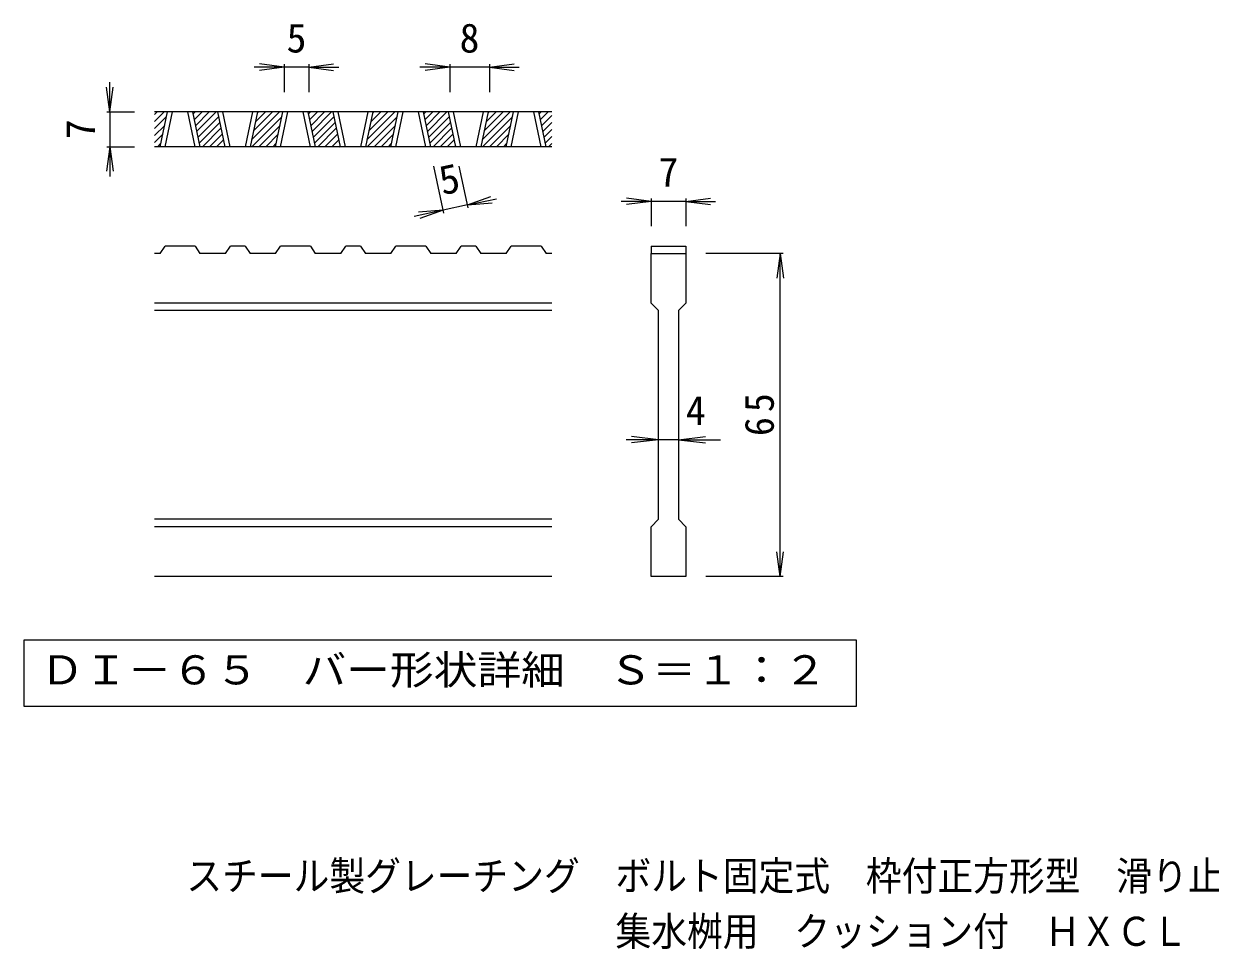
# Model space of a CAD drawing. Units: millimetres on the paper, enlarged 6 times, with parts at other scales. Extents: x -1001 to 962, y -827 to 816.
# Drawn here: x -610 to 107, y -827 to -268 of the extents above; entities that cross this region are included whole.
import ezdxf
from ezdxf.enums import TextEntityAlignment as Align

# ---------------------------------------------------------------- set-up
doc = ezdxf.new("R2010")
doc.units = ezdxf.units.MM
doc.header["$LTSCALE"] = 6
doc.layers.add('D-0', color=3, linetype='Continuous', lineweight=9)
doc.layers.add('D-4', color=7, linetype='Continuous', lineweight=9)
doc.layers.add('F-5_F-5ﾚｲﾔ', color=2, linetype='Continuous')
doc.styles.add('ＭＳ ゴシック', font='')
doc.styles.get('ＭＳ ゴシック').set_extended_font_data('MS Gothic')

msp = doc.modelspace()

# ---------------------------------------------------------------- linework, layer by layer
at = {"layer": 'D-0'}
for p, q in [((-290.867, -321.723), (-530.867, -321.723)), ((-530.867, -323.307), (-529.282, -321.723)), ((-530.867, -327.55), (-525.04, -321.723)), ((-527.426, -342.723), (-522.932, -321.723)), ((-524.426, -342.723), (-519.932, -321.723)), ((-510.932, -321.723), (-506.438, -342.723)), ((-507.932, -321.723), (-503.438, -342.723)), ((-507.639, -323.09), (-506.272, -321.723)), ((-506.891, -326.584), (-502.03, -321.723)), ((-506.143, -330.079), (-497.787, -321.723)), ((-505.396, -333.574), (-493.544, -321.723)), ((-488.098, -342.723), (-492.592, -321.723)), ((-485.098, -342.723), (-489.592, -321.723)), ((-471.604, -321.723), (-476.098, -342.723)), ((-468.592, -321.723), (-473.086, -342.723)), ((-472.195, -338.557), (-455.36, -321.723)), ((-471.04, -333.159), (-459.603, -321.723)), ((-469.884, -327.761), (-463.846, -321.723)), ((-468.729, -322.364), (-468.088, -321.723)), ((-457.747, -342.723), (-453.253, -321.723)), ((-454.747, -342.723), (-450.253, -321.723)), ((-441.253, -321.723), (-436.759, -342.723)), ((-438.253, -321.723), (-433.759, -342.723)), ((-437.96, -323.09), (-436.593, -321.723)), ((-437.212, -326.584), (-432.35, -321.723)), ((-436.464, -330.079), (-428.108, -321.723)), ((-435.716, -333.574), (-423.865, -321.723)), ((-418.419, -342.723), (-422.913, -321.723)), ((-415.419, -342.723), (-419.913, -321.723)), ((-401.925, -321.723), (-406.419, -342.723)), ((-398.913, -321.723), (-403.407, -342.723)), ((-402.515, -338.557), (-385.681, -321.723)), ((-401.36, -333.159), (-389.924, -321.723)), ((-400.205, -327.761), (-394.167, -321.723)), ((-399.05, -322.364), (-398.409, -321.723)), ((-388.067, -342.723), (-383.573, -321.723)), ((-385.067, -342.723), (-380.573, -321.723)), ((-371.573, -321.723), (-367.079, -342.723)), ((-368.573, -321.723), (-364.079, -342.723)), ((-368.281, -323.09), (-366.914, -321.723)), ((-367.533, -326.584), (-362.671, -321.723)), ((-366.785, -330.079), (-358.428, -321.723)), ((-366.037, -333.574), (-354.186, -321.723)), ((-348.74, -342.723), (-353.234, -321.723)), ((-345.74, -342.723), (-350.234, -321.723)), ((-332.246, -321.723), (-336.74, -342.723)), ((-329.234, -321.723), (-333.728, -342.723)), ((-332.836, -338.557), (-316.002, -321.723)), ((-331.681, -333.159), (-320.245, -321.723)), ((-330.526, -327.761), (-324.487, -321.723)), ((-329.371, -322.364), (-328.73, -321.723)), ((-318.388, -342.723), (-313.894, -321.723)), ((-315.388, -342.723), (-310.894, -321.723)), ((-301.894, -321.723), (-297.4, -342.723)), ((-298.894, -321.723), (-294.4, -342.723)), ((-298.602, -323.09), (-297.234, -321.723)), ((-297.854, -326.584), (-292.992, -321.723)), ((-530.867, -331.792), (-523.513, -324.439)), ((-504.648, -337.069), (-492.012, -324.433)), ((-503.9, -340.564), (-491.264, -327.928)), ((-472.118, -342.723), (-453.834, -324.439)), ((-434.969, -337.069), (-422.333, -324.433)), ((-434.221, -340.564), (-421.585, -327.928)), ((-402.439, -342.723), (-384.155, -324.439)), ((-365.289, -337.069), (-352.654, -324.433)), ((-364.541, -340.564), (-351.906, -327.928)), ((-332.76, -342.723), (-314.475, -324.439)), ((-297.106, -330.079), (-290.867, -323.84)), ((-296.358, -333.574), (-290.867, -328.083)), ((-530.867, -336.035), (-524.668, -329.836)), ((-530.867, -340.278), (-525.823, -335.234)), ((-501.817, -342.723), (-490.516, -331.423)), ((-497.574, -342.723), (-489.769, -334.917)), ((-467.875, -342.723), (-454.989, -329.836)), ((-463.633, -342.723), (-456.144, -335.234)), ((-432.137, -342.723), (-420.837, -331.423)), ((-427.895, -342.723), (-420.089, -334.917)), ((-398.196, -342.723), (-385.31, -329.836)), ((-393.954, -342.723), (-386.465, -335.234)), ((-362.458, -342.723), (-351.158, -331.423)), ((-358.215, -342.723), (-350.41, -334.917)), ((-328.517, -342.723), (-315.63, -329.836)), ((-324.274, -342.723), (-316.785, -335.234)), ((-295.61, -337.069), (-290.867, -332.326)), ((-294.862, -340.564), (-290.867, -336.568)), ((-290.867, -342.723), (-530.867, -342.723)), ((-529.069, -342.723), (-526.978, -340.632)), ((-493.331, -342.723), (-489.021, -338.412)), ((-489.089, -342.723), (-488.273, -341.907)), ((-459.39, -342.723), (-457.299, -340.632)), ((-423.652, -342.723), (-419.341, -338.412)), ((-419.409, -342.723), (-418.594, -341.907)), ((-389.711, -342.723), (-387.62, -340.632)), ((-353.973, -342.723), (-349.662, -338.412)), ((-349.73, -342.723), (-348.914, -341.907)), ((-320.032, -342.723), (-317.941, -340.632)), ((-292.779, -342.723), (-290.867, -340.811)), ((-527.374, -407.222), (-530.867, -407.222)), ((-527.374, -407.222), (-524.374, -402.723)), ((-506.386, -402.723), (-524.374, -402.723)), ((-506.386, -402.723), (-503.386, -407.222)), ((-488.046, -407.222), (-503.386, -407.222)), ((-488.046, -407.222), (-485.046, -402.723)), ((-476.046, -402.723), (-485.046, -402.723)), ((-476.046, -402.723), (-473.034, -407.222)), ((-457.694, -407.222), (-473.034, -407.222)), ((-457.694, -407.222), (-454.694, -402.723)), ((-436.706, -402.723), (-454.694, -402.723)), ((-436.706, -402.723), (-433.706, -407.222)), ((-418.367, -407.222), (-433.706, -407.222)), ((-418.367, -407.222), (-415.367, -402.723)), ((-406.367, -402.723), (-415.367, -402.723)), ((-406.367, -402.723), (-403.355, -407.222)), ((-388.015, -407.222), (-403.355, -407.222)), ((-388.015, -407.222), (-385.015, -402.723)), ((-367.027, -402.723), (-385.015, -402.723)), ((-367.027, -402.723), (-364.027, -407.222)), ((-348.688, -407.222), (-364.027, -407.222)), ((-348.688, -407.222), (-345.688, -402.723)), ((-336.688, -402.723), (-345.688, -402.723)), ((-336.688, -402.723), (-333.676, -407.222)), ((-318.336, -407.222), (-333.676, -407.222)), ((-318.336, -407.222), (-315.336, -402.723)), ((-297.348, -402.723), (-315.336, -402.723)), ((-297.348, -402.723), (-294.348, -407.222)), ((-290.867, -407.222), (-294.348, -407.222)), ((-230.867, -402.723), (-230.867, -407.222)), ((-230.867, -407.222), (-209.867, -407.222)), ((-230.867, -437.222), (-230.867, -407.222)), ((-209.867, -407.222), (-209.867, -437.222)), ((-290.867, -437.222), (-530.867, -437.222)), ((-230.867, -437.222), (-226.367, -441.722)), ((-214.367, -441.722), (-209.867, -437.222)), ((-290.867, -441.722), (-530.867, -441.722)), ((-226.367, -567.723), (-226.367, -441.722)), ((-214.367, -441.722), (-214.367, -567.723)), ((-290.867, -567.723), (-530.867, -567.723)), ((-290.867, -572.223), (-530.867, -572.223)), ((-230.867, -572.223), (-226.367, -567.723)), ((-230.867, -602.223), (-230.867, -572.223)), ((-214.367, -567.723), (-209.867, -572.223)), ((-209.867, -572.223), (-209.867, -602.223)), ((-290.867, -602.223), (-530.867, -602.223)), ((-209.867, -602.223), (-230.867, -602.223))]:
    msp.add_line(p, q, dxfattribs=at)
msp.add_lwpolyline([(-230.867, -402.723), (-209.867, -402.723), (-209.867, -407.222)], dxfattribs=at)
at = {"layer": 'D-0', "color": 7}
msp.add_lwpolyline([(-609.859, -640.831), (-609.859, -680.702), (-106.875, -680.702), (-106.875, -640.831)], close=True, dxfattribs=at)
at = {"layer": 'D-4'}
for p, q in [((-452.567, -294.723), (-467.439, -292.765)), ((-452.567, -292.923), (-452.567, -309.723)), ((-437.567, -294.723), (-422.696, -292.765)), ((-437.567, -292.923), (-437.567, -309.723)), ((-352.549, -294.723), (-367.42, -292.765)), ((-352.549, -292.923), (-352.549, -309.723)), ((-328.549, -294.723), (-313.677, -292.765)), ((-328.549, -292.923), (-328.549, -309.723)), ((-452.567, -294.723), (-470.567, -294.723)), ((-452.567, -294.723), (-467.439, -296.681)), ((-437.567, -294.723), (-452.567, -294.723)), ((-437.567, -294.723), (-422.696, -296.681)), ((-437.567, -294.723), (-419.567, -294.723)), ((-352.549, -294.723), (-370.549, -294.723)), ((-352.549, -294.723), (-367.42, -296.681)), ((-328.549, -294.723), (-352.549, -294.723)), ((-328.549, -294.723), (-313.677, -296.681)), ((-328.549, -294.723), (-310.549, -294.723)), ((-557.867, -321.723), (-559.825, -306.851)), ((-557.867, -321.723), (-557.867, -303.723)), ((-557.867, -321.723), (-555.909, -306.851)), ((-559.667, -321.723), (-542.867, -321.723)), ((-557.867, -321.723), (-557.867, -342.723)), ((-557.867, -342.723), (-559.825, -357.595)), ((-559.667, -342.723), (-542.867, -342.723)), ((-557.867, -342.723), (-555.909, -357.595)), ((-557.867, -342.723), (-557.867, -360.723)), ((-356.09, -382.825), (-362.161, -354.457)), ((-341.423, -379.686), (-346.821, -354.457)), ((-341.799, -377.926), (-356.467, -381.065)), ((-341.799, -377.926), (-327.667, -372.899)), ((-341.799, -377.926), (-324.198, -374.159)), ((-341.799, -377.926), (-326.847, -376.728)), ((-230.867, -375.723), (-248.867, -375.723)), ((-230.867, -375.723), (-245.739, -373.765)), ((-230.867, -375.723), (-245.739, -377.681)), ((-230.867, -373.923), (-230.867, -390.723)), ((-209.867, -375.723), (-230.867, -375.723)), ((-209.867, -375.723), (-194.995, -373.765)), ((-209.867, -373.923), (-209.867, -390.723)), ((-209.867, -375.723), (-194.995, -377.681)), ((-209.867, -375.723), (-191.867, -375.723)), ((-356.467, -381.065), (-374.069, -384.831)), ((-356.467, -381.065), (-371.419, -382.262)), ((-356.467, -381.065), (-370.6, -386.091)), ((-151.067, -407.222), (-197.867, -407.222)), ((-152.867, -407.222), (-154.825, -422.094)), ((-152.867, -407.222), (-150.909, -422.094)), ((-152.867, -602.223), (-152.867, -407.222)), ((-226.367, -519.723), (-245.867, -519.723)), ((-226.367, -519.723), (-242.739, -517.765)), ((-226.367, -519.723), (-242.739, -521.68)), ((-214.367, -519.723), (-226.367, -519.723)), ((-214.367, -519.723), (-197.995, -517.765)), ((-214.367, -519.723), (-197.995, -521.68)), ((-214.367, -519.723), (-188.867, -519.723)), ((-152.867, -602.223), (-154.825, -587.351)), ((-152.867, -602.223), (-150.909, -587.351)), ((-151.067, -602.223), (-197.867, -602.223))]:
    msp.add_line(p, q, dxfattribs=at)

# ---------------------------------------------------------------- texts
at = {"layer": 'D-0', "color": 2, "style": 'ＭＳ ゴシック', "width": 1.1}
msp.add_text('ＤＩ－６５\u3000バー形状詳細\u3000Ｓ＝１：２', height=17.6, dxfattribs=at).set_placement((-599.867, -672.766), align=Align.BOTTOM_LEFT)
at = {"layer": 'D-4', "color": 2, "style": 'ＭＳ ゴシック'}
for s, p in [('5', (-451.067, -291.123)), ('8', (-346.549, -291.123)), ('7', (-226.367, -372.123)), ('4', (-209.867, -516.123))]:
    msp.add_text(s, height=17.6, dxfattribs=at).set_placement(p, align=Align.BOTTOM_LEFT)
for s, rotation, p in [('7', 90, (-561.467, -338.223)), ('5', 12.079, (-355.754, -377.231))]:
    msp.add_text(s, height=17.6, rotation=rotation, dxfattribs=at).set_placement(p, align=Align.BOTTOM_LEFT)
at = {"layer": 'D-4', "color": 2, "insert": (-156.467, -517.473), "char_height": 17.6, "attachment_point": 7, "rotation": 90, "style": 'ＭＳ ゴシック'}
msp.add_mtext('\\T1.27;\\W0.95;65', dxfattribs=at)
at = {"layer": 'F-5_F-5ﾚｲﾔ', "style": 'ＭＳ ゴシック', "width": 0.9}
for s, p in [('スチール製グレーチング\u3000ボルト固定式\u3000枠付正方形型\u3000滑り止め模様付', (-511.641, -797.213)), ('集水桝用\u3000クッション付\u3000ＨＸＣＬ\u3000５５６５－ｂ', (-252.375, -830.689))]:
    msp.add_text(s, height=17.6, dxfattribs=at).set_placement(p, align=Align.BOTTOM_LEFT)

doc.saveas('drawing.dxf')
